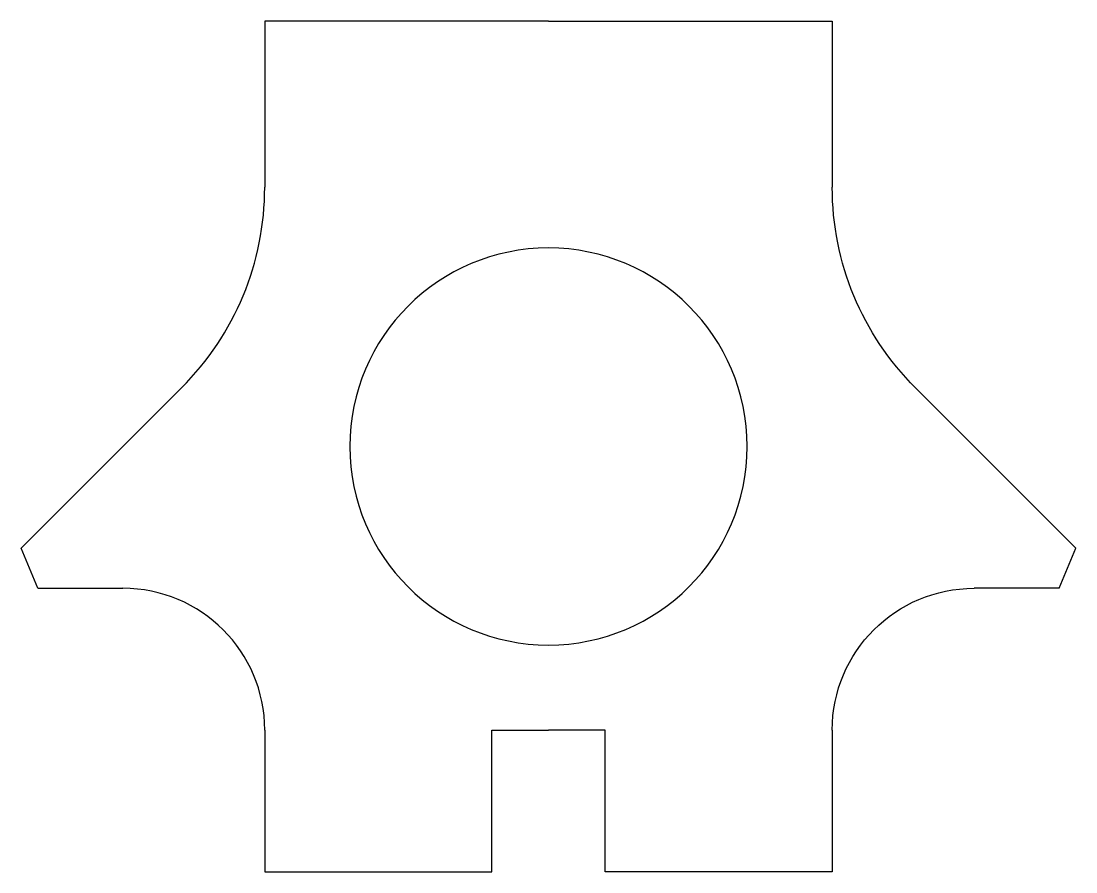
# Model space of a CAD drawing. Header units: millimetres. Extents: x 1.4 to 38.6, y 0 to 30.
import ezdxf

# ---------------------------------------------------------------- set-up
doc = ezdxf.new("R2010")
doc.units = ezdxf.units.MM
doc.layers.get('0').update_dxf_attribs({"lineweight": 25})

# ---------------------------------------------------------------- blocks, each defined once
blk = doc.blocks.new('block 1')
for p, q in [((0, 0), (-10, 0)), ((-10, 0), (-10, -5.858)), ((-12.929, -12.929), (-18.586, -18.586)), ((-18, -20), (-18.586, -18.586)), ((-18, -20), (-15, -20)), ((-10, -25), (-10, -30)), ((-2, -30), (-2, -25)), ((-2, -25), (0, -25)), ((-10, -30), (-2, -30))]:
    blk.add_line(p, q)
for centre, radius, start, end in [((-20, -5.858), 10, 315, 0), ((-15, -25), 5, 0, 90)]:
    blk.add_arc(centre, radius, start, end)

msp = doc.modelspace()

# ---------------------------------------------------------------- linework, layer by layer
for start, end in [(90, 270), (270, 90)]:
    msp.add_arc((20, 15), 7, start, end)

# ---------------------------------------------------------------- block references
msp.add_blockref('block 1', (20, 30))
at = {"yscale": -1, "rotation": 180}
msp.add_blockref('block 1', (20, 30), dxfattribs=at)

doc.saveas('drawing.dxf')
